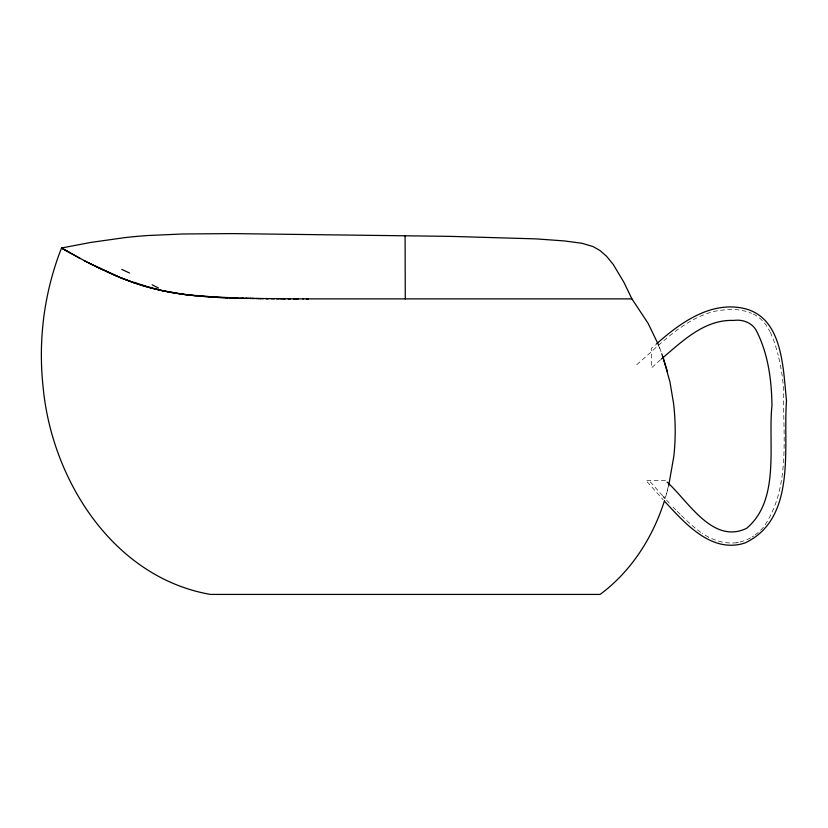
<?xml version="1.0" encoding="UTF-8"?>
<svg xmlns="http://www.w3.org/2000/svg" width="828" height="828" viewBox="0 0 828 828"><rect width="100%" height="100%" fill="white"/><g stroke="black" fill="none" stroke-linecap="round" stroke-linejoin="round"><path stroke-width="0.62" stroke-dasharray="4.14 3.1" d="M668.31 486.378L665.619 497.173L668.393 487.03M636.773 364.662C659.988 344.717 682.448 320.167 712.877 311.701A135.036 135.036 0 0 1 719.408 310.386L731.445 309.237A48.231 48.231 0 0 1 735.895 309.465L745.003 311.08L751.565 313.263M660.475 359.797L651.553 367.839L651.553 348.143L655.31 344.924M755.084 534.96L758.055 532.58A53.665 53.665 0 0 0 763.861 526.67C791.268 486.905 782.719 433.624 783.495 387.825A211.388 211.388 0 0 0 782.512 378.437A217.298 217.298 0 0 0 780.431 365.345L778.527 356.464M752.093 536.999L753.594 536.026M750.582 537.889L749.071 538.697A38.585 38.585 0 0 1 738.369 542.278M736.827 542.516L738.369 542.278M665.484 480.333L645.778 480.302L663.156 499.729M753.232 314.029L754.888 314.888A33.151 33.151 0 0 1 761.367 319.618L765.89 324.742L769.957 331.469M708.747 537.289L702.051 533.273M700.705 532.332L696.607 529.227M695.199 528.088L690.842 524.352A234.862 234.862 0 0 1 682.686 516.786L680.802 514.954M680.14 514.281L676.683 510.783M675.927 509.996L671.963 505.856M666.509 499.998L669.335 503.051M662.648 495.775L648.852 480.312M770.371 332.328L774.573 342.626L778.268 355.357M658.105 344.603L661.003 351.341L657.97 343.786M736.848 542.733A47.827 47.827 0 0 1 708.84 537.113"/><path stroke-width="1.24" d="M668.651 485.891L673.847 456.207A234.645 234.645 0 0 0 673.537 403.277L669.976 382.019L662.928 356.889M664.532 500.516C653.002 537.206 631.257 571.382 600.103 594.421L210.447 594.421C113.498 577.582 51.998 480.333 43.17 387.701A298.442 298.442 0 0 1 44.039 315.199C47.217 292.201 53.013 269.576 61.541 247.986L90.842 242.428L124.738 237.626A558.031 558.031 0 0 1 147.425 235.545L182.615 233.982L232.409 233.599L450.028 236.363L535.902 238.878L564.116 240.907L581.939 243.256L593.096 246.599L599.927 250.491L606.582 256.297L613.279 264.515L623.981 282.451L631.909 298.887L648.065 323.272L657.97 343.786M661.344 359.041C682.024 341.56 704.349 319.277 733.587 320.446C742.913 319.07 753.004 322.93 756.989 331.935C768.28 354.663 771.644 380.549 771.955 405.679C767.856 444.325 780.545 499.977 746.525 528.367C712.463 544.71 687.933 500.598 667.099 482.124M656.252 344.117C679.85 323.127 710.186 300.999 743.71 308.389C783.174 317.3 783.019 368.781 786.507 400.649C782.946 447.213 797.085 518.307 745.003 542.971C711.614 553.839 685.056 523.379 664.884 501.633M306.36 298.887L631.909 298.887M302.82 298.877L308.368 298.887M303.565 298.877L288.31 298.846M293.309 298.856L298.318 298.877M288.993 298.846L290.224 298.846M289.862 298.846C239.54 297.956 187.894 300.171 139.363 284.563M284.097 298.825L285.308 298.825M280.464 298.794L284.49 298.825M276.531 298.773L279.171 298.794M270.932 298.711L274.482 298.753M266.099 298.66L268.696 298.691M266.254 298.66L267.413 298.68M260.437 298.577L263.511 298.629M258.129 298.546L260.934 298.587M255.8 298.504L258.367 298.546M252.364 298.442L254.662 298.484M250.077 298.401L253.254 298.463M247.8 298.349L250.698 298.411M248.162 298.359L245.616 298.297L246.661 298.328M244.384 298.277L242.118 298.215M239.851 298.163L243.08 298.246M238.723 298.132L198.327 296.062M235.338 298.039L236.466 298.07M233.082 297.976L234.21 298.008M231.954 297.945L229.698 297.873M227.441 297.801L219.565 297.48M218.447 297.428L185.41 294.633L160.746 290.338M196.101 295.855L178.393 293.64M177.296 293.464C154.867 290.028 132.956 283.445 112.256 274.161M138.307 284.221L121.468 278.053M134.064 282.793L119.812 277.37M120.433 277.628L94.63 265.933M117.462 276.397L88.389 262.797M111.242 273.716L105.239 271.004M104.245 270.549L84.953 261.017L61.614 248.027L62.307 248.441M92.767 265.012L88.213 262.704M87.323 262.248L83.825 260.427M80.306 258.564L73.827 255.045M72.968 254.558L64.946 250.004M68.786 252.209L69.407 252.571M67.606 251.536L65.484 250.315M64.398 249.683L65.008 250.046M64.563 249.777L62.742 248.71M63.891 249.383L63.052 248.886M62.814 248.742L61.872 248.183M663.466 496.676L664.987 498.342M661.769 353.722L667.461 371.575M405.089 235.659L405.275 298.887M129.499 273.002A225.785 20.296 21.4 0 1 121.788 269.4M160.787 290.131A447.286 324.058 -81.9 0 1 134.188 282.317M158.479 288.02A159.876 4.751 26.4 0 1 152.135 284.801"/></g></svg>
